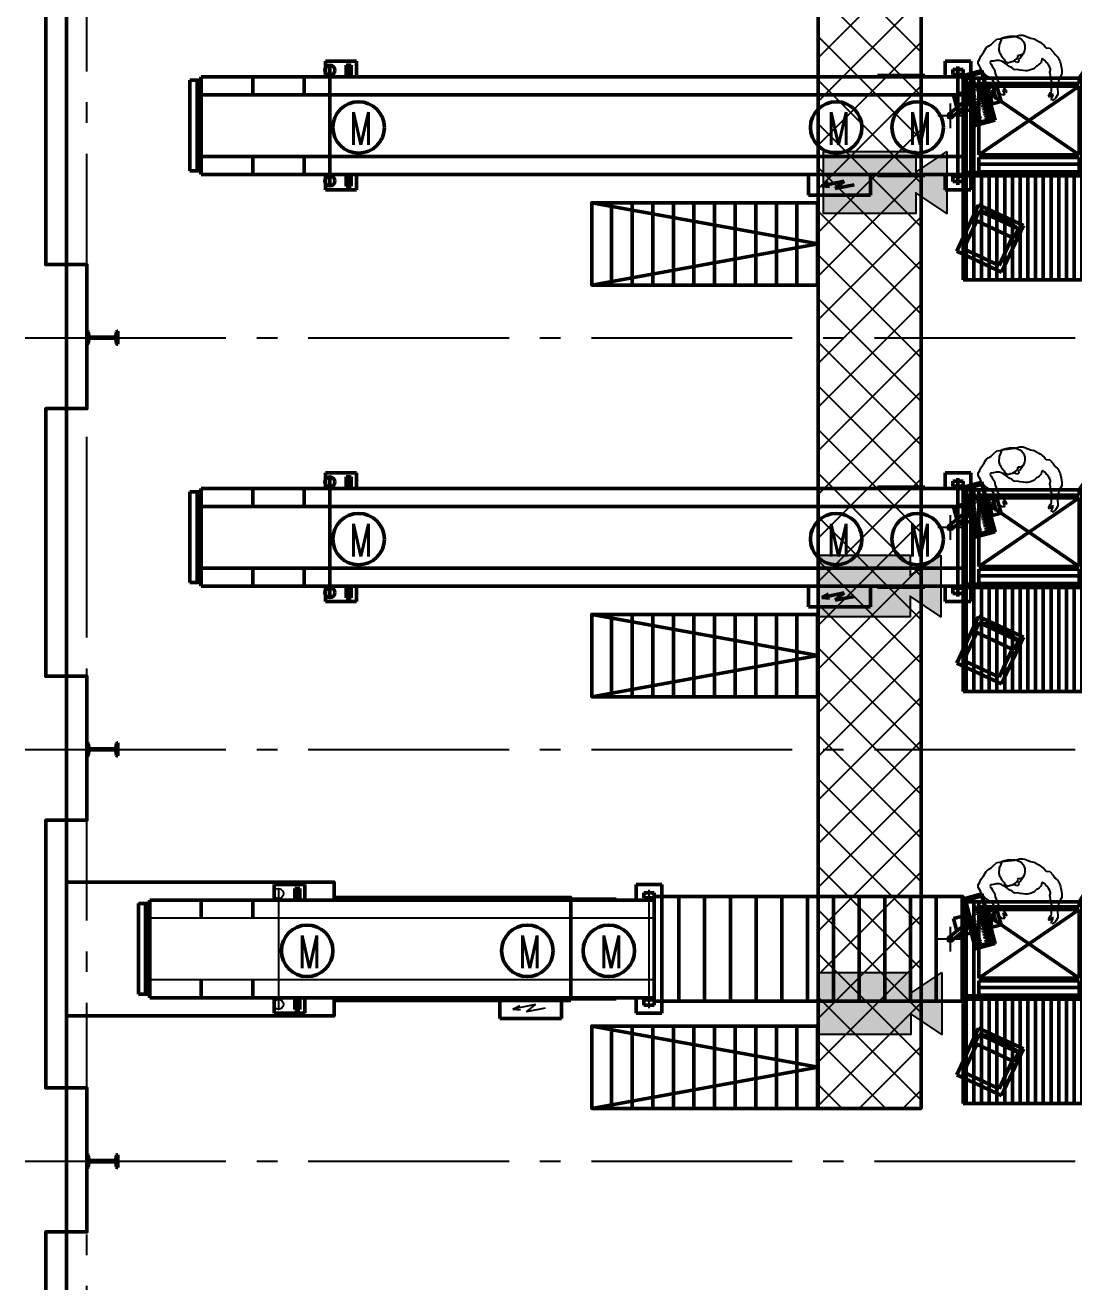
# Model space of a CAD drawing. Header units: millimetres. Extents: x 0 to 118800, y 79635 to 177025.
# Drawn here: x 15650 to 25836, y 121706 to 133917 of the extents above; entities that cross this region are included whole.
import ezdxf

# ---------------------------------------------------------------- set-up
doc = ezdxf.new("R2010")
doc.units = ezdxf.units.MM
doc.header["$LTSCALE"] = 200
doc.linetypes.add('AM_DIN_G_W050', pattern=[13.75, 9.75, -1.5, 1, -1.5])
doc.linetypes.add('AUSGEZOGEN', pattern=[0])
for name, color, linetype in [('1', 7, 'Continuous'), ('K_IP Übersicht', 6, 'Continuous'), ('TECHNOLOGIE', 4, 'Continuous')]:
    doc.layers.add(name, color=color, linetype=linetype)
for name, color, linetype, lineweight in [('AM_0', 7, 'Continuous', 50), ('AM_0N', 7, 'Continuous', 50), ('AM_1', 14, 'Continuous', 50), ('AM_2', 5, 'Continuous', 50), ('AM_7', 4, 'AM_DIN_G_W050', 25), ('AM_8', 1, 'Continuous', 25), ('Tragrollen', 4, 'Continuous', 25)]:
    doc.layers.add(name, color=color, linetype=linetype, lineweight=lineweight)
doc.styles.add('SIMPLEX', font='simplex')

# ---------------------------------------------------------------- blocks, each defined once
blk = doc.blocks.new('tgf02 grube ds')
at = {"layer": 'AM_0'}
blk.add_lwpolyline([(4900, -500), (2600, -500), (2600, -650), (0, -650), (0, 650), (2600, 650), (2600, 500), (4900, 500)], close=True, dxfattribs=at)
blk = doc.blocks.new('TGF02 standard HV DS')
for p, q in [((1318, 625), (1318, 475)), ((1618, 625), (1318, 625)), ((1618, 475), (1618, 625)), ((4835, 625), (5085, 625)), ((4835, 475), (4835, 625)), ((5085, 625), (5085, -625)), ((1518, 588), (1568, 588)), ((1518, 488), (1518, 588)), ((1518, 588), (1568, 588)), ((1518, 488), (1518, 588)), ((1568, 588), (1518, 488)), ((1568, 488), (1518, 588)), ((1568, 588), (1518, 488)), ((1568, 488), (1518, 588)), ((1568, 588), (1568, 488)), ((1568, 588), (1568, 488)), ((4910, 545), (5010, 545)), ((4910, 495), (4910, 545)), ((5010, 495), (4910, 495)), ((5010, 545), (5010, 495)), ((1568, 488), (1518, 488)), ((1568, 488), (1518, 488)), ((1318, -625), (1318, -475)), ((1518, -488), (1518, -588)), ((1568, -488), (1518, -488)), ((1568, -488), (1518, -588)), ((1568, -588), (1518, -488)), ((1568, -588), (1568, -488)), ((1618, -475), (1618, -625)), ((4835, -625), (4835, -475)), ((1518, -588), (1568, -588)), ((4910, -495), (4910, -545)), ((5010, -495), (4910, -495)), ((4910, -545), (5010, -545)), ((5010, -545), (5010, -495)), ((1618, -625), (1318, -625)), ((5085, -625), (4835, -625))]:
    blk.add_line(p, q)
at = {"layer": '1', "color": 4, "linetype": 'Continuous'}
for p, q in [((3856, -541), (3638, -584)), ((3638, -585), (3705, -550)), ((3638, -585), (3713, -591)), ((3769, -611), (3856, -541)), ((3952, -576), (3769, -611))]:
    blk.add_line(p, q, dxfattribs=at)
at = {"layer": '1', "color": 7, "linetype": 'AUSGEZOGEN'}
for centre in [(1360, 538), (1360, 538), (1360, -538)]:
    blk.add_circle(centre, 48.9, dxfattribs=at)
at = {"layer": 'AM_0'}
for p, q in [((90, 440), (0, 440)), ((0, 440), (0, -440)), ((90, 435), (70, 435)), ((70, 435), (70, -435)), ((110, 455), (90, 455)), ((90, 455), (90, -455)), ((110, 475), (110, -475)), ((5010, 475), (110, 475)), ((610, 475), (610, 300)), ((1110, 475), (1110, 300)), ((4180, 485), (4180, 475)), ((4640, 485), (4180, 485)), ((4202, 475), (4512, 475)), ((4325, 475), (4202, 475)), ((4635, 475), (4325, 475)), ((4512, 475), (4635, 475)), ((4640, 485), (4640, 475)), ((5010, -475), (5010, 475)), ((610, -300), (610, -476)), ((1110, -300), (1110, -475)), ((0, -440), (90, -440)), ((70, -435), (90, -435)), ((90, -455), (110, -455)), ((110, -475), (5010, -475)), ((3510, -675), (3510, -475)), ((4110, -675), (4110, -475)), ((4180, -485), (4180, -475)), ((4640, -485), (4180, -485)), ((4640, -485), (4640, -475)), ((4110, -675), (3510, -675))]:
    blk.add_line(p, q, dxfattribs=at)
for centre in [(1639, -18), (3778, -18), (4569, -18)]:
    blk.add_circle(centre, 250, dxfattribs=at)
at = {"layer": 'AM_7'}
for p, q in [((1360, 575), (1360, -575)), ((4960, -575), (4960, 575))]:
    blk.add_line(p, q, dxfattribs=at)
at = {"layer": 'Tragrollen'}
for p, q in [((5010, 300), (110, 300)), ((5010, -300), (110, -300))]:
    blk.add_line(p, q, dxfattribs=at)
at = {"layer": 'Tragrollen', "style": 'SIMPLEX', "width": 0.666667}
for p in [(1553, -188), (3693, -188), (4484, -188)]:
    blk.add_text('M', height=317, dxfattribs=at).set_placement(p)
blk = doc.blocks.new('ma mit i-punkt')
at = {"layer": 'AM_0'}
for p, q in [((100, 2179), (-111, 1726)), ((125, 2113), (-2, 1841)), ((100, 2179), (536, 1976)), ((125, 2113), (469, 1952)), ((469, 1952), (125, 2113)), ((536, 1976), (324, 1523)), ((-20, 1849), (-63, 1759)), ((-2, 1841), (-20, 1849)), ((-2, 1841), (-20, 1849)), ((-2, 1841), (342, 1680)), ((469, 1952), (342, 1680)), ((-111, 1726), (324, 1523)), ((-62, 1759), (-37, 1739)), ((-62, 1759), (318, 1581)), ((287, 1588), (318, 1581)), ((360, 1672), (318, 1581)), ((342, 1680), (360, 1672)), ((342, 1680), (360, 1672)), ((355, 754), (162, 702)), ((334, 733), (170, 689)), ((484, 271), (355, 754)), ((162, 702), (291, 219)), ((166, 703), (296, 220)), ((336, 728), (172, 684)), ((172, 684), (291, 239)), ((201, 688), (191, 685)), ((191, 685), (193, 675)), ((193, 675), (203, 678)), ((205, 673), (194, 671)), ((194, 671), (197, 661)), ((197, 661), (207, 664)), ((208, 659), (198, 656)), ((198, 656), (201, 646)), ((203, 678), (201, 688)), ((201, 646), (211, 649)), ((212, 644), (202, 642)), ((202, 642), (205, 632)), ((215, 692), (205, 689)), ((205, 689), (208, 679)), ((207, 664), (205, 673)), ((205, 632), (215, 635)), ((216, 630), (206, 627)), ((206, 627), (209, 618)), ((208, 679), (218, 682)), ((211, 649), (208, 659)), ((219, 677), (209, 675)), ((209, 675), (212, 665)), ((209, 618), (219, 620)), ((220, 615), (210, 613)), ((210, 613), (213, 603)), ((212, 665), (222, 668)), ((215, 635), (212, 644)), ((223, 663), (213, 660)), ((213, 660), (215, 650)), ((218, 682), (215, 692)), ((215, 650), (226, 653)), ((219, 620), (216, 630)), ((227, 648), (217, 646)), ((217, 646), (219, 636)), ((222, 668), (219, 677)), ((219, 636), (229, 639)), ((230, 696), (220, 693)), ((220, 693), (222, 683)), ((223, 606), (220, 615)), ((231, 634), (221, 631)), ((221, 631), (223, 621)), ((222, 683), (232, 686)), ((234, 681), (223, 678)), ((223, 678), (226, 669)), ((226, 653), (223, 663)), ((223, 621), (233, 624)), ((235, 619), (224, 617)), ((224, 617), (227, 607)), ((226, 669), (236, 671)), ((237, 667), (227, 664)), ((227, 664), (230, 654)), ((229, 639), (227, 648)), ((232, 686), (230, 696)), ((230, 654), (240, 657)), ((241, 652), (231, 650)), ((231, 650), (234, 640)), ((233, 624), (231, 634)), ((244, 700), (234, 697)), ((234, 697), (237, 687)), ((236, 671), (234, 681)), ((234, 640), (244, 642)), ((245, 638), (235, 635)), ((235, 635), (238, 625)), ((237, 610), (235, 619)), ((237, 687), (247, 690)), ((240, 657), (237, 667)), ((248, 685), (238, 682)), ((238, 682), (241, 673)), ((238, 625), (248, 628)), ((249, 623), (239, 621)), ((239, 621), (242, 611)), ((241, 673), (251, 675)), ((244, 642), (241, 652)), ((252, 671), (242, 668)), ((242, 668), (244, 658)), ((242, 611), (252, 613)), ((247, 690), (244, 700)), ((244, 658), (254, 661)), ((248, 628), (245, 638)), ((256, 656), (246, 653)), ((246, 653), (248, 644)), ((251, 675), (248, 685)), ((248, 644), (258, 646)), ((252, 613), (249, 623)), ((260, 642), (250, 639)), ((250, 639), (252, 629)), ((254, 661), (252, 671)), ((252, 629), (262, 632)), ((264, 627), (253, 624)), ((253, 624), (256, 615)), ((258, 646), (256, 656)), ((256, 615), (266, 617)), ((267, 613), (257, 610)), ((262, 632), (260, 642)), ((266, 617), (264, 627)), ((270, 603), (267, 613)), ((312, 718), (302, 715)), ((302, 715), (305, 705)), ((305, 705), (315, 708)), ((316, 703), (306, 700)), ((306, 700), (308, 691)), ((308, 691), (319, 693)), ((320, 689), (310, 686)), ((310, 686), (312, 676)), ((315, 708), (312, 718)), ((312, 676), (322, 679)), ((324, 674), (314, 672)), ((314, 672), (316, 662)), ((319, 693), (316, 703)), ((316, 662), (326, 664)), ((328, 660), (317, 657)), ((317, 657), (320, 647)), ((322, 679), (320, 689)), ((320, 647), (330, 650)), ((331, 645), (321, 643)), ((321, 643), (324, 633)), ((326, 664), (324, 674)), ((324, 633), (334, 635)), ((335, 631), (325, 628)), ((325, 628), (328, 618)), ((330, 650), (328, 660)), ((328, 618), (338, 621)), ((339, 616), (329, 614)), ((329, 614), (332, 604)), ((450, 282), (331, 727)), ((334, 635), (331, 645)), ((338, 621), (335, 631)), ((455, 284), (336, 728)), ((342, 607), (339, 616)), ((396, 599), (521, 632)), ((414, 533), (592, 680)), ((425, 491), (612, 644)), ((524, 623), (521, 632)), ((106, 521), (203, 547)), ((106, 521), (152, 347)), ((239, 371), (193, 544)), ((213, 603), (223, 606)), ((224, 601), (214, 598)), ((214, 598), (216, 589)), ((216, 589), (227, 591)), ((228, 586), (218, 584)), ((218, 584), (220, 574)), ((220, 574), (230, 577)), ((232, 572), (222, 569)), ((222, 569), (224, 560)), ((227, 591), (224, 601)), ((224, 560), (234, 562)), ((236, 558), (226, 555)), ((226, 555), (228, 545)), ((227, 607), (237, 610)), ((238, 605), (228, 602)), ((228, 602), (231, 592)), ((230, 577), (228, 586)), ((228, 545), (238, 548)), ((239, 543), (229, 540)), ((229, 540), (232, 531)), ((231, 592), (241, 595)), ((242, 590), (232, 588)), ((232, 588), (235, 578)), ((234, 562), (232, 572)), ((232, 531), (242, 533)), ((243, 529), (233, 526)), ((233, 526), (236, 516)), ((235, 578), (245, 581)), ((246, 576), (236, 573)), ((236, 573), (239, 563)), ((238, 548), (236, 558)), ((236, 516), (246, 519)), ((247, 514), (237, 511)), ((237, 511), (240, 502)), ((241, 595), (238, 605)), ((239, 563), (249, 566)), ((242, 533), (239, 543)), ((250, 561), (240, 559)), ((240, 559), (243, 549)), ((240, 502), (250, 504)), ((251, 500), (241, 497)), ((241, 497), (244, 487)), ((245, 581), (242, 590)), ((253, 609), (243, 606)), ((243, 606), (245, 596)), ((243, 549), (253, 552)), ((246, 519), (243, 529)), ((254, 547), (244, 544)), ((244, 544), (246, 534)), ((244, 487), (254, 490)), ((245, 596), (256, 599)), ((249, 566), (246, 576)), ((246, 534), (257, 537)), ((257, 594), (247, 592)), ((247, 592), (249, 582)), ((250, 504), (247, 514)), ((258, 532), (248, 530)), ((248, 530), (250, 520)), ((249, 582), (259, 585)), ((253, 552), (250, 561)), ((250, 520), (260, 523)), ((261, 580), (251, 577)), ((251, 577), (253, 567)), ((254, 490), (251, 500)), ((262, 518), (252, 515)), ((252, 515), (254, 505)), ((256, 599), (253, 609)), ((253, 567), (263, 570)), ((265, 565), (254, 563)), ((254, 563), (257, 553)), ((257, 537), (254, 547)), ((254, 505), (264, 508)), ((266, 503), (256, 501)), ((256, 501), (258, 491)), ((257, 610), (260, 600)), ((259, 585), (257, 594)), ((257, 553), (267, 556)), ((268, 551), (258, 548)), ((258, 548), (261, 538)), ((260, 523), (258, 532)), ((258, 491), (268, 494)), ((269, 489), (259, 486)), ((260, 600), (270, 603)), ((271, 598), (261, 595)), ((261, 595), (264, 586)), ((263, 570), (261, 580)), ((261, 538), (271, 541)), ((272, 536), (262, 534)), ((262, 534), (265, 524)), ((264, 508), (262, 518)), ((264, 586), (274, 588)), ((275, 584), (265, 581)), ((265, 581), (268, 571)), ((267, 556), (265, 565)), ((265, 524), (275, 527)), ((276, 522), (266, 519)), ((266, 519), (269, 509)), ((268, 494), (266, 503)), ((268, 571), (278, 574)), ((271, 541), (268, 551)), ((279, 569), (269, 566)), ((269, 566), (272, 557)), ((269, 509), (279, 512)), ((272, 479), (269, 489)), ((280, 507), (270, 505)), ((270, 505), (273, 495)), ((274, 588), (271, 598)), ((272, 557), (282, 559)), ((275, 527), (272, 536)), ((283, 555), (273, 552)), ((273, 552), (275, 542)), ((273, 495), (283, 498)), ((284, 493), (274, 490)), ((274, 490), (277, 480)), ((278, 574), (275, 584)), ((275, 542), (286, 545)), ((279, 512), (276, 522)), ((287, 540), (277, 537)), ((277, 537), (279, 528)), ((282, 559), (279, 569)), ((279, 528), (289, 530)), ((283, 498), (280, 507)), ((291, 526), (281, 523)), ((281, 523), (283, 513)), ((286, 545), (283, 555)), ((283, 513), (293, 516)), ((295, 511), (284, 508)), ((284, 509), (287, 499)), ((287, 483), (284, 493)), ((289, 530), (287, 540)), ((287, 499), (297, 501)), ((298, 497), (288, 494)), ((288, 494), (291, 484)), ((293, 516), (291, 526)), ((297, 501), (295, 511)), ((301, 487), (298, 497)), ((332, 604), (342, 607)), ((343, 602), (333, 599)), ((333, 599), (336, 589)), ((336, 589), (346, 592)), ((347, 587), (337, 585)), ((337, 585), (340, 575)), ((340, 575), (350, 578)), ((351, 573), (341, 570)), ((341, 570), (343, 560)), ((346, 592), (343, 602)), ((343, 560), (353, 563)), ((355, 558), (345, 556)), ((345, 556), (347, 546)), ((350, 578), (347, 587)), ((347, 546), (357, 549)), ((359, 544), (349, 541)), ((349, 541), (351, 531)), ((353, 563), (351, 573)), ((351, 531), (361, 534)), ((363, 529), (352, 527)), ((352, 527), (355, 517)), ((357, 549), (355, 558)), ((355, 517), (365, 520)), ((366, 515), (356, 512)), ((356, 512), (359, 502)), ((361, 534), (359, 544)), ((359, 502), (369, 505)), ((370, 500), (360, 498)), ((360, 498), (363, 488)), ((365, 520), (363, 529)), ((363, 488), (373, 491)), ((369, 505), (366, 515)), ((373, 491), (370, 500)), ((568, 459), (535, 581)), ((152, 347), (250, 373)), ((168, 486), (158, 484)), ((158, 484), (179, 404)), ((165, 381), (179, 373)), ((165, 381), (179, 374)), ((165, 380), (179, 372)), ((165, 380), (179, 373)), ((165, 379), (178, 371)), ((165, 379), (178, 372)), ((165, 378), (178, 370)), ((165, 378), (178, 371)), ((165, 377), (177, 369)), ((165, 377), (178, 370)), ((165, 376), (177, 369)), ((165, 375), (176, 368)), ((165, 375), (176, 369)), ((166, 383), (179, 375)), ((166, 383), (179, 376)), ((166, 382), (179, 374)), ((166, 382), (179, 375)), ((166, 374), (176, 368)), ((166, 373), (175, 368)), ((166, 372), (174, 368)), ((167, 384), (179, 376)), ((167, 384), (179, 377)), ((167, 384), (179, 378)), ((167, 371), (173, 367)), ((167, 371), (174, 367)), ((189, 407), (168, 486)), ((168, 385), (179, 378)), ((168, 385), (178, 379)), ((169, 385), (178, 380)), ((169, 385), (178, 381)), ((170, 386), (177, 381)), ((171, 386), (177, 382)), ((172, 386), (176, 384)), ((179, 404), (189, 407)), ((202, 390), (216, 382)), ((202, 390), (216, 382)), ((202, 389), (215, 381)), ((202, 389), (216, 381)), ((202, 388), (215, 380)), ((202, 388), (215, 381)), ((202, 387), (215, 380)), ((202, 386), (214, 379)), ((202, 386), (214, 379)), ((202, 385), (214, 379)), ((203, 393), (216, 385)), ((203, 392), (216, 384)), ((203, 392), (216, 385)), ((203, 391), (216, 383)), ((203, 391), (216, 383)), ((203, 384), (213, 378)), ((203, 384), (213, 378)), ((203, 383), (212, 378)), ((204, 394), (216, 387)), ((204, 393), (216, 386)), ((204, 393), (216, 386)), ((204, 382), (211, 378)), ((204, 381), (211, 377)), ((205, 395), (216, 388)), ((205, 395), (216, 389)), ((205, 394), (216, 388)), ((205, 380), (210, 377)), ((206, 395), (216, 390)), ((206, 395), (215, 390)), ((207, 396), (215, 391)), ((208, 396), (214, 392)), ((209, 396), (213, 393)), ((255, 485), (245, 482)), ((245, 482), (248, 473)), ((248, 473), (258, 475)), ((259, 471), (249, 468)), ((249, 468), (251, 458)), ((251, 458), (261, 461)), ((263, 456), (253, 453)), ((253, 453), (255, 444)), ((258, 475), (255, 485)), ((255, 444), (265, 446)), ((267, 442), (257, 439)), ((257, 439), (259, 429)), ((259, 486), (262, 477)), ((261, 461), (259, 471)), ((259, 429), (269, 432)), ((271, 427), (260, 424)), ((260, 424), (263, 415)), ((262, 476), (272, 479)), ((273, 474), (263, 472)), ((263, 472), (266, 462)), ((265, 446), (263, 456)), ((263, 415), (273, 417)), ((266, 462), (276, 465)), ((277, 460), (267, 457)), ((267, 457), (270, 448)), ((269, 432), (267, 442)), ((270, 448), (280, 450)), ((281, 445), (271, 443)), ((271, 443), (274, 433)), ((273, 417), (271, 427)), ((276, 465), (273, 474)), ((274, 433), (284, 436)), ((285, 431), (275, 428)), ((275, 428), (278, 419)), ((277, 480), (287, 483)), ((280, 450), (277, 460)), ((288, 478), (278, 476)), ((278, 476), (280, 466)), ((278, 419), (288, 421)), ((280, 466), (290, 469)), ((284, 436), (281, 445)), ((292, 464), (282, 461)), ((282, 461), (284, 451)), ((284, 451), (294, 454)), ((288, 421), (285, 431)), ((296, 449), (286, 447)), ((286, 447), (288, 437)), ((290, 469), (288, 478)), ((288, 437), (298, 440)), ((299, 435), (289, 432)), ((289, 432), (292, 422)), ((291, 484), (301, 487)), ((302, 482), (292, 480)), ((292, 480), (295, 470)), ((294, 454), (292, 464)), ((292, 422), (302, 425)), ((295, 470), (305, 472)), ((306, 468), (296, 465)), ((296, 465), (299, 455)), ((298, 440), (296, 449)), ((306, 411), (296, 408)), ((296, 408), (299, 398)), ((299, 455), (309, 458)), ((302, 425), (299, 435)), ((299, 398), (309, 401)), ((310, 453), (300, 451)), ((300, 451), (303, 441)), ((310, 396), (300, 394)), ((300, 394), (303, 384)), ((305, 472), (302, 482)), ((303, 441), (313, 443)), ((303, 384), (313, 386)), ((314, 439), (304, 436)), ((304, 436), (307, 426)), ((314, 382), (304, 379)), ((304, 379), (306, 369)), ((309, 458), (306, 468)), ((309, 401), (306, 411)), ((306, 369), (316, 372)), ((307, 426), (317, 429)), ((318, 367), (308, 365)), ((313, 443), (310, 453)), ((313, 386), (310, 396)), ((321, 415), (311, 412)), ((311, 412), (313, 402)), ((313, 402), (323, 405)), ((317, 429), (314, 439)), ((324, 400), (314, 397)), ((314, 397), (317, 388)), ((316, 372), (314, 382)), ((317, 388), (327, 390)), ((328, 386), (318, 383)), ((318, 383), (321, 373)), ((320, 357), (318, 367)), ((323, 405), (321, 415)), ((321, 373), (331, 376)), ((332, 371), (322, 368)), ((322, 368), (325, 359)), ((327, 390), (324, 400)), ((335, 418), (325, 416)), ((325, 416), (328, 406)), ((328, 406), (338, 409)), ((331, 376), (328, 386)), ((339, 404), (329, 401)), ((329, 401), (331, 392)), ((331, 392), (342, 394)), ((335, 361), (332, 371)), ((343, 389), (333, 387)), ((333, 387), (335, 377)), ((338, 409), (335, 418)), ((335, 377), (345, 380)), ((347, 375), (337, 372)), ((337, 372), (339, 363)), ((342, 394), (339, 404)), ((345, 380), (343, 389)), ((349, 365), (347, 375)), ((374, 486), (364, 483)), ((364, 483), (367, 473)), ((367, 473), (377, 476)), ((378, 471), (368, 469)), ((368, 469), (371, 459)), ((371, 459), (381, 462)), ((382, 457), (372, 454)), ((372, 454), (374, 444)), ((377, 476), (374, 486)), ((374, 444), (385, 447)), ((381, 462), (378, 471)), ((385, 447), (382, 457)), ((443, 425), (568, 459)), ((291, 240), (455, 284)), ((291, 219), (484, 271)), ((292, 235), (456, 279)), ((308, 365), (310, 355)), ((310, 355), (320, 357)), ((322, 353), (312, 350)), ((312, 350), (314, 340)), ((314, 340), (324, 343)), ((324, 343), (322, 353)), ((325, 359), (335, 361)), ((336, 357), (326, 354)), ((326, 354), (329, 344)), ((329, 344), (339, 347)), ((339, 347), (336, 357)), ((339, 363), (349, 365)), ((351, 361), (341, 358)), ((341, 358), (343, 348)), ((343, 348), (353, 351)), ((353, 351), (351, 361))]:
    blk.add_line(p, q, dxfattribs=at)
blk.add_circle((600, 660), 20, dxfattribs=at)
for centre, radius, start, end in [((1371, 3574), 2313, 232.4827, 233.7597), ((827, 2828), 1390, 233.6641, 235.4676), ((263, 2001), 388, 234.9462, 239.2684), ((474, 2468), 900, 242.9161, 258.0255), ((175, 378), 9.9, 158.561, 178.1521), ((177, 378), 12, 177.9375, 195.1654), ((177, 378), 12, 194.8147, 212.0426), ((172, 379), 7.19, 134.5135, 158.7383), ((171, 380), 5.49, 105.448, 134.4041), ((175, 377), 9.91, 211.838, 231.4291), ((173, 375), 7.2, 231.153, 255.3779), ((171, 380), 5.5, 75.7303, 104.6864), ((171, 379), 7.2, 51.153, 75.3779), ((173, 373), 5.5, 255.7303, 284.6864), ((173, 373), 5.49, 285.448, 314.4041), ((169, 376), 9.91, 31.838, 51.4291), ((212, 388), 9.9, 158.561, 178.1521), ((214, 388), 12, 177.9375, 195.1654), ((214, 388), 12, 194.8782, 212.1062), ((212, 387), 9.91, 211.838, 231.4291), ((211, 385), 7.2, 231.153, 255.3779), ((210, 383), 5.5, 255.5219, 284.4781), ((208, 389), 7.2, 51.153, 75.3779), ((206, 386), 9.91, 31.838, 51.4291), ((210, 383), 5.49, 285.448, 314.4041), ((209, 384), 7.21, 314.6176, 338.8425), ((204, 385), 12, 14.8782, 32.1062), ((204, 385), 12, 357.9375, 15.1654), ((206, 385), 9.9, 338.561, 358.1521)]:
    blk.add_arc(centre, radius, start, end, dxfattribs=at)
at = {"layer": 'TECHNOLOGIE'}
for p, q in [((600, 540), (600, 780)), ((480, 660), (720, 660)), ((-424, 487), (-399, 507)), ((-399, 507), (-386, 509)), ((-384, 494), (-396, 469)), ((-386, 509), (-384, 494)), ((-448, 357), (-444, 379)), ((-446, 453), (-424, 487)), ((-446, 429), (-446, 453)), ((-442, 398), (-446, 429)), ((-444, 379), (-442, 398)), ((-396, 469), (-399, 455)), ((-399, 455), (-393, 444)), ((-393, 444), (-373, 469)), ((-385, 420), (-387, 350)), ((-374, 433), (-385, 420)), ((-374, 433), (-385, 420)), ((-385, 420), (-385, 420)), ((-385, 420), (-385, 420)), ((-385, 420), (-385, 420)), ((-385, 420), (-385, 420)), ((-385, 420), (-385, 420)), ((-355, 469), (-374, 433)), ((-355, 469), (-374, 433)), ((-373, 469), (-368, 477)), ((-368, 477), (-355, 469)), ((-355, 469), (-355, 469)), ((-355, 469), (-355, 469)), ((52, 431), (59, 433)), ((56, 412), (52, 431)), ((72, 390), (56, 412)), ((59, 433), (71, 415)), ((80, 437), (70, 457)), ((70, 457), (74, 457)), ((71, 415), (80, 403)), ((84, 375), (72, 390)), ((74, 457), (95, 457)), ((88, 416), (80, 437)), ((80, 403), (88, 416)), ((93, 359), (84, 375)), ((95, 457), (111, 449)), ((111, 449), (129, 437)), ((129, 437), (139, 420)), ((139, 420), (150, 400)), ((150, 400), (156, 382)), ((156, 382), (166, 355)), ((-485, 214), (-483, 253)), ((-483, 253), (-467, 281)), ((-467, 281), (-455, 310)), ((-455, 310), (-450, 339)), ((-450, 339), (-448, 357)), ((-387, 350), (-388, 327)), ((-388, 327), (-384, 318)), ((-384, 318), (-379, 298)), ((-379, 298), (-375, 290)), ((-375, 290), (-374, 277)), ((-374, 277), (-375, 263)), ((-375, 263), (-370, 251)), ((-370, 251), (-369, 234)), ((125, 332), (93, 359)), ((139, 316), (125, 332)), ((148, 292), (139, 316)), ((152, 271), (148, 292)), ((162, 247), (152, 271)), ((166, 226), (162, 247)), ((166, 355), (176, 330)), ((176, 330), (186, 314)), ((186, 314), (213, 292)), ((213, 292), (237, 273)), ((237, 273), (256, 261)), ((256, 261), (280, 237)), ((-479, 181), (-485, 214)), ((-467, 134), (-479, 181)), ((-446, 90), (-467, 134)), ((-369, 234), (-375, 216)), ((-375, 216), (-375, 204)), ((-375, 204), (-369, 186)), ((-369, 186), (-359, 169)), ((-359, 169), (-348, 151)), ((-348, 151), (-328, 134)), ((-328, 134), (-318, 122)), ((-289, 112), (-285, 137)), ((-285, 137), (-279, 145)), ((-279, 145), (-263, 159)), ((-263, 159), (-248, 173)), ((-248, 173), (-240, 177)), ((-240, 177), (-218, 196)), ((-218, 196), (-208, 202)), ((-208, 202), (-181, 214)), ((-181, 214), (-148, 222)), ((-148, 222), (-132, 222)), ((-132, 222), (-110, 220)), ((-110, 220), (-79, 216)), ((-79, 216), (-52, 210)), ((-67, 128), (-61, 137)), ((-65, 109), (-67, 128)), ((-61, 137), (-48, 140)), ((-52, 210), (-24, 211)), ((-48, 140), (-38, 134)), ((-38, 134), (-31, 130)), ((-10, 130), (-32, 114)), ((-31, 130), (21, 139)), ((-24, 211), (-1, 192)), ((21, 139), (-10, 130)), ((-1, 192), (34, 178)), ((44, 143), (21, 139)), ((34, 178), (48, 163)), ((70, 128), (44, 143)), ((48, 163), (64, 151)), ((64, 151), (88, 136)), ((74, 108), (70, 128)), ((88, 136), (101, 128)), ((101, 128), (125, 122)), ((152, 122), (178, 128)), ((168, 208), (166, 226)), ((189, 183), (168, 208)), ((178, 128), (208, 130)), ((203, 159), (189, 183)), ((211, 146), (203, 159)), ((208, 130), (211, 146)), ((280, 237), (299, 212)), ((299, 212), (307, 194)), ((307, 194), (325, 159)), ((329, 132), (311, 106)), ((325, 159), (327, 151)), ((327, 151), (329, 132)), ((-420, 65), (-446, 90)), ((-401, 38), (-420, 65)), ((-369, 2), (-401, 38)), ((-332, -2), (-369, 2)), ((-318, 122), (-308, 112)), ((-308, 112), (-297, 104)), ((-297, 104), (-289, 112)), ((-126, 24), (-130, 4)), ((-130, 4), (-129, -23)), ((-114, 51), (-126, 24)), ((-114, 51), (-82, 95)), ((-97, 65), (-114, 51)), ((-75, 69), (-97, 65)), ((-82, 95), (-65, 109)), ((-57, 69), (-75, 69)), ((-58, 90), (-59, 81)), ((-59, 81), (-57, 69)), ((-42, 108), (-58, 90)), ((-32, 114), (-42, 108)), ((84, 98), (74, 108)), ((105, 73), (84, 98)), ((115, 55), (105, 73)), ((122, 43), (115, 55)), ((127, 22), (122, 43)), ((123, -31), (127, 22)), ((125, 122), (152, 122)), ((274, 39), (250, 0)), ((285, 57), (274, 39)), ((301, 79), (285, 57)), ((311, 106), (301, 79)), ((-312, -25), (-332, -2)), ((-275, -55), (-312, -25)), ((-261, -64), (-275, -55)), ((-216, -88), (-261, -64)), ((-181, -94), (-216, -88)), ((-142, -111), (-181, -94)), ((-126, -117), (-142, -111)), ((-129, -23), (-122, -45)), ((-106, -123), (-126, -117)), ((-122, -45), (-108, -62)), ((-108, -62), (-89, -85)), ((-89, -85), (-46, -106)), ((-28, -110), (-77, -123)), ((-46, -106), (-28, -110)), ((99, -96), (-28, -110)), ((-27, -110), (27, -111)), ((27, -111), (60, -106)), ((60, -106), (99, -96)), ((99, -96), (109, -68)), ((115, -90), (99, -96)), ((109, -68), (123, -31)), ((146, -86), (115, -90)), ((184, -53), (146, -86)), ((201, -35), (184, -53)), ((231, -17), (201, -35)), ((250, 0), (231, -17)), ((-77, -123), (-106, -123))]:
    blk.add_line(p, q, dxfattribs=at)
blk = doc.blocks.new('pt2 ds')
at = {"layer": 'AM_1'}
for p, q in [((153, 383.75), (153, -284.25)), ((1128, 383.75), (153, 383.75)), ((153, -284.25), (1128, 383.75)), ((153, 383.75), (1128, -284.25)), ((1128, -284.25), (1128, 383.75)), ((153, -284.25), (1128, -284.25))]:
    blk.add_line(p, q, dxfattribs=at)
at = {"layer": 'AM_2'}
for p, q in [((1193.25, 557.75), (1128.13, 459.25)), ((1154.5, -456.25), (1154.5, 499.14)), ((1191.27, 554.75), (2374.75, 554.75)), ((2374.75, 557.75), (1193.25, 557.75)), ((1229.5, -456.25), (1229.5, 554.75)), ((1304.5, -456.25), (1304.5, 554.75)), ((1379.5, -456.25), (1379.5, 554.75)), ((1454.5, -456.25), (1454.5, 554.75)), ((1529.5, -456.25), (1529.5, 554.75)), ((1604.5, -456.25), (1604.5, 554.75)), ((1679.5, -456.25), (1679.5, 554.75)), ((1754.5, -456.25), (1754.5, 554.75)), ((1829.5, -456.25), (1829.5, 554.75)), ((1904.31, -456.25), (1904.31, 554.75)), ((1979.31, -456.25), (1979.31, 554.75)), ((2054.31, -456.25), (2054.31, 554.75)), ((2129.31, -456.25), (2129.31, 554.75)), ((2204.31, -456.25), (2204.31, 554.75)), ((2279.31, -456.25), (2279.31, 554.75)), ((2354.31, -456.25), (2354.31, 554.75)), ((2374.75, -1500.25), (2374.75, 557.75)), ((0, 459.25), (0, -459.25)), ((1128.13, 459.25), (0, 459.25)), ((29.5, -456.25), (29.5, 459.25)), ((104.5, -456.25), (104.5, 459.25)), ((153, 407.75), (153, 459.25)), ((153, 459.25), (1128.13, 459.25)), ((1128, 407.75), (153, 407.75)), ((1128.13, 459.25), (1128, 407.75)), ((153, -456.25), (153, -311.25)), ((153, -311.25), (1128, -311.25)), ((1128, -311.25), (1128, -456.25)), ((2374.75, -456.25), (0, -456.25)), ((0, -459.25), (0, -1500.25)), ((0, -459.25), (2374.75, -459.25)), ((2374.75, -484.75), (0, -484.75)), ((0, -487.75), (2374.75, -487.75)), ((29.5, -1500.25), (29.5, -487.75)), ((104.5, -1500.25), (104.5, -487.75)), ((1128, -375.05), (153, -375.05)), ((1128, -450.05), (153, -450.05)), ((1128, -456.25), (153, -456.25)), ((179.5, -1500.25), (179.5, -487.75)), ((254.5, -1500.25), (254.5, -487.75)), ((329.5, -1500.25), (329.5, -487.75)), ((404.5, -1500.25), (404.5, -487.75)), ((479.5, -1500.25), (479.5, -487.75)), ((554.5, -1500.25), (554.5, -487.75)), ((629.5, -1500.25), (629.5, -487.75)), ((704.5, -1500.25), (704.5, -487.75)), ((779.5, -1500.25), (779.5, -487.75)), ((854.5, -1500.25), (854.5, -487.75)), ((929.5, -1500.25), (929.5, -487.75)), ((1004.5, -1500.25), (1004.5, -487.75)), ((1079.5, -1500.25), (1079.5, -487.75)), ((1154.5, -1500.25), (1154.5, -487.75)), ((1229.5, -1500.25), (1229.5, -487.75)), ((1304.5, -1500.25), (1304.5, -487.75)), ((1379.5, -1500.25), (1379.5, -487.75)), ((1454.5, -1500.25), (1454.5, -487.75)), ((1529.5, -1500.25), (1529.5, -487.75)), ((1604.5, -1500.25), (1604.5, -487.75)), ((1679.5, -1500.25), (1679.5, -487.75)), ((1754.5, -1500.25), (1754.5, -487.75)), ((1829.5, -1500.25), (1829.5, -487.75)), ((1904.31, -1500.25), (1904.31, -487.75)), ((1979.31, -1500.25), (1979.31, -487.75)), ((2054.31, -1500.25), (2054.31, -487.75)), ((2129.31, -1500.25), (2129.31, -487.75)), ((2204.31, -1500.25), (2204.31, -487.75)), ((2279.31, -1500.25), (2279.31, -487.75)), ((2354.31, -1500.25), (2354.31, -487.75)), ((-0.25, -1500.25), (2374.75, -1500.25))]:
    blk.add_line(p, q, dxfattribs=at)
blk = doc.blocks.new('*U307')
at = {"layer": 'AM_0N'}
for p, q in [((16250, 130817), (16250, 130942)), ((16250, 130942), (16256, 130942)), ((16262, 130936), (16268, 130894)), ((16531, 130894), (16537, 130936)), ((16544, 130942), (16550, 130942)), ((16550, 130817), (16550, 130942)), ((16256, 130817), (16250, 130817)), ((16268, 130865), (16262, 130822)), ((16279, 130885), (16521, 130885)), ((16521, 130874), (16279, 130874)), ((16537, 130822), (16531, 130865)), ((16550, 130817), (16544, 130817))]:
    blk.add_line(p, q, dxfattribs=at)
for centre, radius, start, end in [((16256, 130935), 6.5, 7.9696, 90), ((16544, 130935), 6.5, 90, 172.0304), ((16256, 130823), 6.5, 270, 352.0304), ((16279, 130895), 10.8, 187.9696, 270), ((16279, 130863), 10.8, 90, 172.0304), ((16521, 130895), 10.8, 270, 352.0304), ((16521, 130863), 10.8, 7.9696, 90), ((16544, 130823), 6.5, 187.9696, 270)]:
    blk.add_arc(centre, radius, start, end, dxfattribs=at)
blk = doc.blocks.new('*U308')
at = {"layer": 'AM_0N'}
for p, q in [((16250, 126817), (16250, 126942)), ((16250, 126942), (16256, 126942)), ((16262, 126936), (16268, 126894)), ((16279, 126885), (16521, 126885)), ((16521, 126874), (16279, 126874)), ((16531, 126894), (16537, 126936)), ((16544, 126942), (16550, 126942)), ((16550, 126817), (16550, 126942)), ((16256, 126817), (16250, 126817)), ((16268, 126865), (16262, 126822)), ((16537, 126822), (16531, 126865)), ((16550, 126817), (16544, 126817))]:
    blk.add_line(p, q, dxfattribs=at)
for centre, radius, start, end in [((16256, 126935), 6.5, 7.9696, 90), ((16279, 126895), 10.8, 187.9696, 270), ((16279, 126863), 10.8, 90, 172.0304), ((16521, 126895), 10.8, 270, 352.0304), ((16521, 126863), 10.8, 7.9696, 90), ((16544, 126935), 6.5, 90, 172.0304), ((16256, 126823), 6.5, 270, 352.0304), ((16544, 126823), 6.5, 187.9696, 270)]:
    blk.add_arc(centre, radius, start, end, dxfattribs=at)
blk = doc.blocks.new('*U309')
at = {"layer": 'AM_0N'}
for p, q in [((16250, 122817), (16250, 122942)), ((16250, 122942), (16256, 122942)), ((16262, 122936), (16268, 122894)), ((16268, 122865), (16262, 122822)), ((16279, 122885), (16521, 122885)), ((16521, 122874), (16279, 122874)), ((16531, 122894), (16537, 122936)), ((16537, 122822), (16531, 122865)), ((16544, 122942), (16550, 122942)), ((16550, 122817), (16550, 122942)), ((16256, 122817), (16250, 122817)), ((16550, 122817), (16544, 122817))]:
    blk.add_line(p, q, dxfattribs=at)
for centre, radius, start, end in [((16256, 122935), 6.5, 7.9696, 90), ((16279, 122895), 10.8, 187.9696, 270), ((16279, 122863), 10.8, 90, 172.0304), ((16521, 122895), 10.8, 270, 352.0304), ((16521, 122863), 10.8, 7.9696, 90), ((16544, 122935), 6.5, 90, 172.0304), ((16256, 122823), 6.5, 270, 352.0304), ((16544, 122823), 6.5, 187.9696, 270)]:
    blk.add_arc(centre, radius, start, end, dxfattribs=at)
blk = doc.blocks.new('TGF vorh. Arhus')
at = {"layer": 'AM_1'}
for p, q in [((18368, 142246), (18068, 142246)), ((18068, 142246), (18068, 142096)), ((18110, 142196), (18110, 141046)), ((18318, 142108), (18268, 142208)), ((18318, 142208), (18268, 142108)), ((18318, 142108), (18268, 142208)), ((18318, 142208), (18268, 142108)), ((18268, 142108), (18268, 142208)), ((18268, 142208), (18318, 142208)), ((18268, 142108), (18268, 142208)), ((18268, 142208), (18318, 142208)), ((18318, 142208), (18318, 142108)), ((18318, 142208), (18318, 142108)), ((18368, 142096), (18368, 142246)), ((24085, 142096), (24085, 142246)), ((24085, 142246), (24335, 142246)), ((24160, 142116), (24160, 142166)), ((24160, 142166), (24260, 142166)), ((24210, 141046), (24210, 142196)), ((24260, 142166), (24260, 142116)), ((24335, 142246), (24335, 140996)), ((16750, 142061), (16750, 141181)), ((16840, 142061), (16750, 142061)), ((16820, 142056), (16820, 141186)), ((16840, 142056), (16820, 142056)), ((16840, 142076), (16840, 141166)), ((16860, 142076), (16840, 142076)), ((24260, 142096), (16860, 142096)), ((16860, 142096), (16860, 141146)), ((17360, 142096), (17360, 141921)), ((17860, 142096), (17860, 141921)), ((18318, 142108), (18268, 142108)), ((18318, 142108), (18268, 142108)), ((23890, 142106), (23430, 142106)), ((23430, 142106), (23430, 142096)), ((23575, 142096), (23452, 142096)), ((23452, 142096), (23762, 142096)), ((23885, 142096), (23575, 142096)), ((23762, 142096), (23885, 142096)), ((23890, 142106), (23890, 142096)), ((24260, 142116), (24160, 142116)), ((24260, 141146), (24260, 142096)), ((24260, 141921), (16860, 141921)), ((24260, 141321), (16860, 141321)), ((17360, 141321), (17360, 141145)), ((17860, 141321), (17860, 141146)), ((16750, 141181), (16840, 141181)), ((16820, 141186), (16840, 141186)), ((16840, 141166), (16860, 141166)), ((16860, 141146), (24260, 141146)), ((18068, 140996), (18068, 141146)), ((18318, 141033), (18268, 141133)), ((18318, 141133), (18268, 141033)), ((18318, 141133), (18268, 141133)), ((18268, 141133), (18268, 141033)), ((18268, 141033), (18318, 141033)), ((18318, 141033), (18318, 141133)), ((18368, 141146), (18368, 140996)), ((22760, 140946), (22760, 141146)), ((23106, 141080), (22887, 141036)), ((22887, 141036), (22954, 141071)), ((22887, 141036), (22963, 141030)), ((23019, 141010), (23106, 141080)), ((23202, 141045), (23019, 141010)), ((23360, 140946), (23360, 141146)), ((23430, 141136), (23430, 141146)), ((23890, 141136), (23430, 141136)), ((23890, 141136), (23890, 141146)), ((24085, 140996), (24085, 141146)), ((24260, 141126), (24160, 141126)), ((24160, 141126), (24160, 141076)), ((24160, 141076), (24260, 141076)), ((24260, 141076), (24260, 141126)), ((18368, 140996), (18068, 140996)), ((23360, 140946), (22760, 140946)), ((24335, 140996), (24085, 140996))]:
    blk.add_line(p, q, dxfattribs=at)
for centre, radius in [((18110, 142158), 48.9), ((18110, 142158), 48.9), ((18389, 141603), 250), ((23028, 141603), 250), ((23819, 141603), 250), ((18110, 141083), 48.9)]:
    blk.add_circle(centre, radius, dxfattribs=at)
at = {"layer": 'AM_1', "style": 'SIMPLEX', "width": 0.666667}
for p in [(18303, 141433), (22942, 141433), (23734, 141433)]:
    blk.add_text('M', height=317, dxfattribs=at).set_placement(p)

msp = doc.modelspace()

# ---------------------------------------------------------------- hatches: boundary and pattern name
at = {"layer": 'AM_0'}
h = msp.add_hatch(dxfattribs=at)
h.set_pattern_fill('_USER', color=256, scale=200, angle=270, style=0, pattern_type=0)
h.set_pattern_definition([(270, (14546.52, 186723.03), (200, -4e-14), [])])
h.paths.add_polyline_path([(23353, 131391), (21153, 131391), (21153, 132191), (23353, 132191)])
h = msp.add_hatch(dxfattribs=at)
h.set_pattern_fill('_USER', color=256, scale=200, angle=270, style=0, pattern_type=0)
h.set_pattern_definition([(270, (14546.52, 182723.03), (200, -4e-14), [])])
h.paths.add_polyline_path([(23353, 127391), (21153, 127391), (21153, 128191), (23353, 128191)])
h = msp.add_hatch(dxfattribs=at)
h.set_pattern_fill('_USER', color=256, scale=200, angle=270, style=0, pattern_type=0)
h.set_pattern_definition([(270, (14546.52, 178723.03), (200, -4e-14), [])])
h.paths.add_polyline_path([(23353, 123391), (21153, 123391), (21153, 124191), (23353, 124191)])
at = {"layer": 'AM_1'}
h = msp.add_hatch(dxfattribs=at)
h.set_pattern_fill('_USER', color=256, scale=250, angle=90, style=0, pattern_type=0)
h.set_pattern_definition([(90, (0, 76345.38), (-250, 2e-14), [])])
h.paths.add_polyline_path([(21760, 125449), (21760, 124433), (24760, 124433), (24760, 125449)])
at = {"layer": 'AM_8'}
h = msp.add_hatch(dxfattribs=at)
h.set_pattern_fill('_USER', color=256, scale=300, angle=225, style=0, double=1, pattern_type=0)
h.set_pattern_definition([(225, (14546.52, 179523.03), (212.132, -212.132), []), (315, (14546.52, 179523.03), (212.132, 212.132), [])])
h.paths.add_polyline_path([(24353, 140191), (23353, 140191), (23353, 123391), (24353, 123391)])
at = {"layer": 'K_IP Übersicht'}
for points in [[(24603, 132688), (24603, 132088), (24303, 132288), (24303, 132088), (23403, 132088), (23403, 132688), (24303, 132688), (24303, 132488)], [(24545, 128768), (24545, 128168), (24245, 128368), (24245, 128168), (23345, 128168), (23345, 128768), (24245, 128768), (24245, 128568)], [(24554, 124711), (24554, 124111), (24254, 124311), (24254, 124111), (23354, 124111), (23354, 124711), (24254, 124711), (24254, 124511)]]:
    msp.add_hatch(color=256, dxfattribs=at).paths.add_polyline_path(points)

# ---------------------------------------------------------------- linework, layer by layer
at = {"layer": 'AM_0'}
for p, q in [((23353, 131791), (21153, 132191)), ((21153, 131391), (23353, 131791)), ((23353, 127791), (21153, 128191)), ((21153, 127391), (23353, 127791)), ((23353, 123791), (21153, 124191)), ((21153, 123391), (23353, 123791))]:
    msp.add_line(p, q, dxfattribs=at)
for points in [[(24353, 140191), (23353, 140191), (23353, 123391), (24353, 123391)], [(23353, 131391), (21153, 131391), (21153, 132191), (23353, 132191)], [(16050, 130191), (16250, 130191), (16250, 131591), (16050, 131591)], [(23353, 127391), (21153, 127391), (21153, 128191), (23353, 128191)], [(16050, 126191), (16250, 126191), (16250, 127591), (16050, 127591)], [(23353, 123391), (21153, 123391), (21153, 124191), (23353, 124191)], [(16050, 122191), (16250, 122191), (16250, 123591), (16050, 123591)]]:
    msp.add_lwpolyline(points, close=True, dxfattribs=at)
at = {"layer": 'AM_1'}
msp.add_lwpolyline([(21760, 125449), (21760, 124433), (24760, 124433), (24760, 125449)], close=True, dxfattribs=at)
at = {"layer": 'AM_2'}
for points in [[(16050, 134191), (15850, 134191), (15850, 131591), (16050, 131591)], [(16050, 130191), (15850, 130191), (15850, 127591), (16050, 127591)], [(16050, 126191), (15850, 126191), (15850, 123591), (16050, 123591)], [(16050, 122191), (15850, 122191), (15850, 119591), (16050, 119591)]]:
    msp.add_lwpolyline(points, close=True, dxfattribs=at)
at = {"layer": 'AM_7'}
for p, q in [((16250, 114217), (16250, 147642)), ((15650, 130879), (41066, 130879)), ((15650, 126879), (41066, 126879)), ((15650, 122879), (41066, 122879))]:
    msp.add_line(p, q, dxfattribs=at)
at = {"layer": 'K_IP Übersicht'}
for points in [[(24603, 132688), (24603, 132088), (24303, 132288), (24303, 132088), (23403, 132088), (23403, 132688), (24303, 132688), (24303, 132488)], [(24545, 128768), (24545, 128168), (24245, 128368), (24245, 128168), (23345, 128168), (23345, 128768), (24245, 128768), (24245, 128568)], [(24554, 124711), (24554, 124111), (24254, 124311), (24254, 124111), (23354, 124111), (23354, 124711), (24254, 124711), (24254, 124511)]]:
    msp.add_lwpolyline(points, close=True, dxfattribs=at)

# ---------------------------------------------------------------- block references
at = {"layer": 'AM_0', "rotation": 180}
for p in [(25235, 133695), (25235, 129695), (25235, 125695)]:
    msp.add_blockref('ma mit i-punkt', p, dxfattribs=at)
at = {"layer": 'AM_0'}
for name, p in [('TGF vorh. Arhus', (500, -8680)), ('pt2 ds', (24760, 132941)), ('TGF vorh. Arhus', (500, -12680)), ('pt2 ds', (24760, 128941)), ('tgf02 grube ds', (16050, 124941)), ('TGF02 standard HV DS', (16750, 124941)), ('pt2 ds', (24760, 124941))]:
    msp.add_blockref(name, p, dxfattribs=at)
at = {"layer": 'AM_0N'}
for name in ['*U307', '*U308', '*U309']:
    msp.add_blockref(name, (0, 0), dxfattribs=at)

doc.saveas('drawing.dxf')
